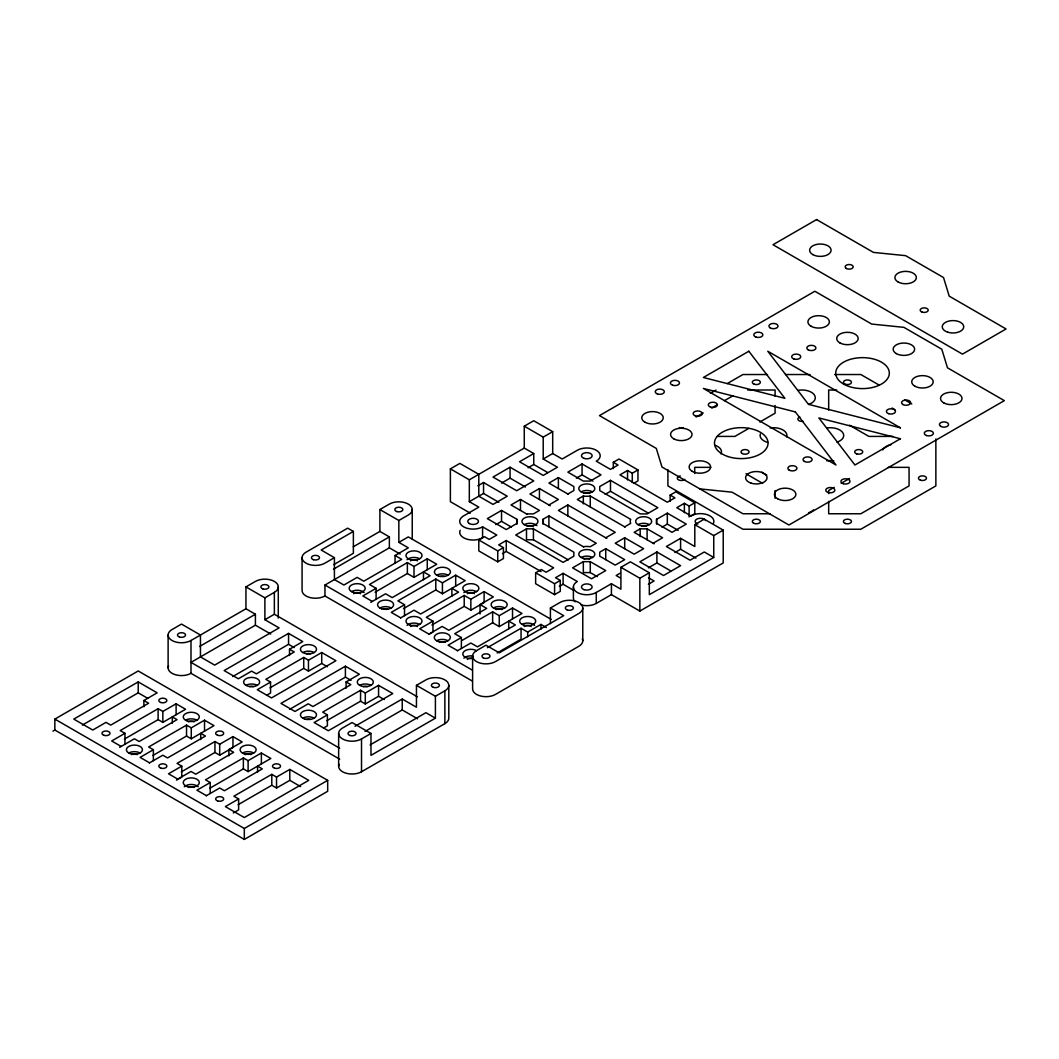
<?xml version="1.0" encoding="UTF-8"?>
<svg xmlns="http://www.w3.org/2000/svg" width="1059" height="1059" viewBox="0 0 1059 1059"><rect width="100%" height="100%" fill="white"/><g stroke="black" fill="none" stroke-linecap="round" stroke-linejoin="round"><path stroke-width="1.5" d="M517.017 519.36L517.017 523.371L506.268 529.566L487.325 518.632L501.542 510.425L517.017 519.36L517.017 524.046M270.733 634.023L255.404 625.181L255.404 614.246L245.94 608.766L245.94 586.898L255.404 581.417A13.396 7.731 0 0 1 274.36 581.417A13.396 7.731 0 0 1 274.36 592.365L274.36 614.246L417.352 696.796M379.89 509.551L389.368 504.084A13.396 7.731 0 0 1 408.311 504.084A13.396 7.731 0 0 1 408.311 515.018L398.846 520.485L379.89 509.551L379.89 531.433L353.282 546.788M470.275 513.165L450.379 501.675L450.379 468.859L459.858 463.392L478.8 474.326L478.8 496.208L493.004 504.415L507.221 496.208L483.539 482.533L477.847 485.816M524.271 426.195L533.749 420.727L552.692 431.662L552.692 453.543L543.214 459.01L543.214 437.129L524.271 426.195L524.271 448.076L533.749 453.543L533.749 464.477L547.675 472.526M333.77 564.619L353.375 553.301L353.375 531.433L321.155 550.018L334.419 557.683L334.419 579.564L343.897 585.031L357.161 577.367L363.793 581.206L401.692 559.324L395.06 555.498L395.06 563.309M54.843 730.035L54.843 719.101L138.213 670.969L327.681 780.351L327.681 791.298L244.311 839.43L54.843 730.035L52.95 731.134M245.94 586.898L264.882 597.832L264.882 619.714L279.086 627.908L214.673 665.105L200.455 656.898L200.455 635.029L181.513 624.082L172.035 629.549A13.396 7.731 0 0 0 172.035 640.496A13.396 7.731 0 0 0 190.991 640.496L245.94 608.766M264.882 597.832L274.36 592.365M334.419 557.683L324.954 563.15A13.396 7.731 0 0 1 305.998 563.15A13.396 7.731 0 0 1 305.998 552.216L347.683 528.15L353.375 531.433M450.379 468.859L469.322 479.793L524.271 448.076M543.214 437.129L552.692 431.662M143.892 700.502L157.156 692.838L138.213 681.903L73.786 719.101L92.742 730.035L106.006 722.37L110.745 725.111L148.631 703.229L143.892 700.502L143.892 706.75M199.582 646.48L255.404 614.246M333.545 569.133L389.368 536.9L389.368 547.834L400.196 554.082M510.067 467.218L493.004 477.066L516.699 490.741L533.749 480.892L510.067 467.218L510.067 478.152L525.383 487.008M533.749 453.543L519.532 461.75L543.214 475.425L557.431 467.218L543.214 459.01M82.377 725.071L138.213 692.838L147.691 698.305M255.404 625.181L190.991 662.378L339.701 748.236M264.882 619.714L274.36 614.246M472.235 681.003L324.954 595.965L324.954 585.031L389.368 547.834M398.846 520.485L398.846 542.367L408.311 536.9L551.315 619.462M469.322 479.793L469.322 501.675L483.539 493.468L498.855 502.323M501.542 483.076L510.067 478.152M528.057 467.76L533.749 464.477M395.06 555.498L408.311 547.834L398.846 542.367M375.085 592.18L407.371 573.541L414.003 577.367L436.732 564.248L427.267 558.781L414.003 566.433L407.371 562.607L369.472 584.489L376.104 588.314L376.104 599.248M124.419 739.089L158.109 719.643L162.848 722.37L185.577 709.252L176.112 703.785L162.848 711.436L158.109 708.709L120.21 730.578L124.949 733.318L124.949 744.252M289.517 649.246L302.781 641.582L288.564 633.388L224.151 670.572L238.354 678.779L251.618 671.128L256.357 673.855L294.243 651.973L289.517 649.246L289.517 655.495M526.495 513.893L533.418 513.893L539.428 510.425L520.485 499.491L511.007 504.958L527.25 514.33M548.906 504.958L558.384 499.491L539.428 488.543L529.963 494.01L550.256 505.739M567.849 494.01L573.859 490.555L573.859 486.544L558.384 477.609L548.906 483.076L568.233 494.235M582.066 463.935L567.849 472.142L583.337 481.077L590.26 481.077L601.009 474.869L582.066 463.935L582.066 474.869L592.894 481.13M710.377 393.326L716.043 390.056M727.374 383.517L742.941 374.529L767.497 374.529M124.949 733.318L111.685 740.969L121.163 746.436M376.104 588.314L362.84 595.965L372.318 601.433M232.728 676.555L288.564 644.322L294.243 647.605M495.85 524.642L501.542 521.359L511.391 527.051M576.374 478.152L582.066 474.869M119.641 747.323L134.427 738.785L139.166 741.525L177.052 719.643L172.313 716.903L172.313 723.151M370.796 602.319L385.582 593.781L392.214 597.607L430.113 575.725L423.481 571.9L423.481 579.71M713.74 557.458L704.275 551.991L690.058 560.198L666.376 546.523L680.593 538.316L694.797 546.523L694.797 524.642L713.74 535.589L713.74 557.458L649.326 594.655L649.326 572.773L630.383 561.839L620.905 567.306L620.905 589.188L611.427 583.721L596.27 592.471A13.396 7.731 0 0 1 577.327 592.471A13.396 7.731 0 0 1 577.327 581.523L563.11 573.329L555.538 577.698L560.277 580.438L560.277 591.372L554.585 594.655L535.642 583.721L535.642 572.773L541.321 569.49L546.06 572.231L553.645 567.849L506.268 540.514L498.696 544.882L503.435 547.622L503.435 558.556L497.743 561.839L478.8 550.905L478.8 539.958L484.479 536.675L489.218 539.415L496.803 535.033L482.586 526.839A13.396 7.731 0 0 1 463.643 526.839A13.396 7.731 0 0 1 463.643 515.892L478.8 507.142L469.322 501.675M613.32 468.541L613.32 462.293L619.012 459.01L637.955 469.944L637.955 480.892L633.692 483.354M696.134 417.021L703.216 412.931M711.727 408.019L717.406 404.737M724.502 400.646L733.013 395.735M403.505 608.594L435.792 589.956L442.424 593.781L465.153 580.65L455.688 575.183L442.424 582.847L435.792 579.008L397.893 600.89L404.525 604.715L404.525 615.663M152.84 755.504L186.53 736.045L191.269 738.785L213.997 725.653L204.533 720.186L191.269 727.851L186.53 725.111L148.631 746.992L153.37 749.719L153.37 760.666M270.561 682.062L257.297 689.713L271.514 697.921L335.928 660.737L321.724 652.529L308.46 660.181L303.721 657.454L265.822 679.322L270.561 682.062L270.561 692.996L266.59 695.3M526.495 528.838L515.746 535.033L563.11 562.382L573.859 556.187L573.859 552.176L533.418 528.838L526.495 528.838L526.495 539.772L533.418 539.772L568.286 559.893M542.896 524.046L542.896 519.36L548.906 515.892L596.27 543.241L590.26 546.709A13.396 7.731 0 0 0 583.337 546.709M605.748 537.773L615.213 532.306L567.849 504.958L558.384 510.425L606.86 538.422M624.691 526.839L630.701 523.371A13.396 7.731 0 0 1 630.701 519.36L590.26 496.022A13.396 7.731 0 0 1 583.337 496.022L577.327 499.491L625.128 527.078M610.487 480.349L599.738 486.544L599.738 490.555L640.179 513.893L647.102 513.893L657.851 507.685L610.487 480.349L610.487 491.283L648.095 512.993M637.955 469.944L632.276 473.227L627.537 470.5L619.952 474.869L667.329 502.218L674.901 497.849L670.162 495.109L670.162 501.357M153.37 749.719L140.106 757.384L149.584 762.851M404.525 604.715L391.261 612.38L400.739 617.847M478.8 539.958L497.743 550.905L503.435 547.622M270.045 687.834L303.721 668.388L308.46 671.128L321.724 663.463L327.403 666.746M502.482 553.632L506.268 551.448L541.096 571.556M605.113 494.381L610.487 491.283M149.385 762.957L162.848 755.199L167.587 757.926L205.472 736.045L200.733 733.318L200.733 739.566M400.554 617.953L414.003 610.183L420.635 614.021L458.521 592.14L451.902 588.314L451.902 596.124M748.766 428.405L734.906 436.414L717.221 436.414M759.846 421.998L775.095 413.209L775.095 405.465M480.071 613.955L480.071 604.583L493.335 596.919L484.109 591.597L470.845 599.248L464.213 595.423L426.314 617.304L432.946 621.13L432.946 632.064L428.974 634.367M228.916 755.835L228.916 749.587L242.18 741.922L232.954 736.601L219.69 744.252L214.951 741.525L177.052 763.393L181.791 766.134L181.791 777.068L176.482 780.139M346.108 681.917L359.372 674.265L345.406 666.204L280.992 703.388L294.958 711.463L308.209 703.798L312.948 706.538L350.847 684.657L346.108 681.917L346.108 688.178M181.791 766.134L168.527 773.785L177.753 779.12L191.017 771.455L195.756 774.195L233.655 752.314L228.916 749.587M432.946 621.13L419.682 628.781L428.908 634.116L442.172 626.451L448.804 630.29L486.703 608.409L480.071 604.583M431.926 624.995L464.213 606.357L470.845 610.183L484.109 602.531L484.109 591.597M181.261 771.905L214.951 752.459L219.69 755.199L232.954 747.535L232.954 736.601M289.57 709.371L345.406 677.138L350.992 680.368M670.162 495.109L675.854 491.826L694.797 502.773L694.797 513.708L690.534 516.17M461.75 640.589L492.634 622.771L499.266 626.597L521.994 613.465L512.53 607.998L499.266 615.663L492.634 611.824L454.735 633.706L461.367 637.531L461.367 648.479M209.682 788.32L243.371 768.874L248.11 771.601L270.839 758.469L261.374 753.002L248.11 760.666L243.371 757.926L205.472 779.808L210.212 782.535L210.212 793.482M327.403 714.878L314.139 722.542L328.356 730.736L392.77 693.552L378.566 685.345L365.302 692.996L360.563 690.269L322.664 712.138L327.403 714.878L327.403 725.812L323.432 728.115M583.337 561.654L572.588 567.849L591.531 578.796L605.748 570.589L590.26 561.654L583.337 561.654L583.337 572.588L590.26 572.588L597.302 576.652M605.748 548.708L599.738 552.176L599.738 556.187L615.213 565.122L624.691 559.655L605.748 548.708L605.748 559.655M624.691 537.773L615.213 543.241L634.169 554.188L643.634 548.708L624.691 537.773L624.691 548.708M653.112 543.241L662.59 537.773L647.102 528.838L640.179 528.838L634.169 532.306L654.144 543.836M656.58 519.36L667.329 513.165L686.272 524.099L672.055 532.306L656.58 523.371L656.58 519.36L656.58 524.046M694.797 502.773L689.118 506.056L684.379 503.316L676.794 507.685L691.011 515.892A13.396 7.731 0 0 1 707.174 514.661A13.396 7.731 0 0 1 713.422 523.371M210.212 782.535L196.948 790.199L206.426 795.666M461.367 637.531L448.103 645.196L457.581 650.663M535.642 572.773L554.585 583.721L560.277 580.438M326.887 720.649L360.563 701.204L365.302 703.944L378.566 696.279L384.245 699.562M559.324 586.448L563.11 584.264L573.065 590.009M661.954 527.197L667.329 524.099L678.157 530.347M206.227 795.772L219.69 788.015L224.415 790.742L262.314 768.874L257.575 766.134L257.575 772.382M457.395 650.769L470.845 643.012L477.477 646.837L515.362 624.956L508.73 621.13L508.73 628.94M355.003 726.289L402.248 699.019L416.452 707.227L416.452 685.345L425.93 679.878A13.396 7.731 0 0 1 444.873 679.878A13.396 7.731 0 0 1 444.873 690.812L444.873 723.628L361.516 771.759A13.396 7.731 0 0 1 345.34 772.991A13.396 7.731 0 0 1 339.092 764.294M472.923 658.433A8.035 4.646 0 0 1 463.074 652.741A8.035 4.646 0 0 1 476.524 650.663L486.002 645.196L499.266 652.847L563.679 615.663L550.415 607.998L550.415 623.632M550.415 607.998L559.893 602.531A13.396 7.731 0 0 1 578.836 602.531A13.396 7.731 0 0 1 578.836 613.465L495.48 661.597A13.396 7.731 0 0 1 476.524 661.597A13.396 7.731 0 0 1 476.524 650.663M694.797 524.642L704.275 519.175L723.218 530.109L723.218 562.938L639.848 611.069L611.427 594.655L596.27 603.405A13.396 7.731 0 0 1 581.139 604.954M487.365 647.684L521.054 628.239L527.686 632.064L540.95 624.413L546.365 627.537M238.632 798.949L225.368 806.601L244.311 817.548L308.738 780.351L289.795 769.416L276.531 777.068L271.792 774.341L233.893 796.209L238.632 798.949L238.632 809.883L233.324 812.955M620.428 573.051L616.166 575.514L620.428 577.976M656.898 551.991L639.848 561.839L663.53 575.514L680.593 565.665L656.898 551.991L656.898 562.938L670.837 570.973M497.187 652.953L521.054 639.173L521.054 628.239M238.103 804.721L271.792 785.275L276.531 788.015L289.795 780.351L300.61 786.599M365.024 731.451L402.248 709.954L417.577 718.809M648.373 567.849L656.898 562.938M674.901 552.546L680.593 549.264L695.909 558.106M370.981 733.477L352.038 722.542L342.56 728.01A13.396 7.731 0 0 0 342.56 738.944A13.396 7.731 0 0 0 361.516 738.944L370.981 733.477L370.981 755.358L435.408 718.161L435.408 696.279L416.452 685.345M435.408 696.279L444.873 690.812M620.905 567.306L639.848 578.24L649.326 572.773M713.74 535.589L723.218 530.109M370.107 744.927L425.93 712.694L435.408 718.161M648.373 584.264L654.065 580.981L648.492 577.764M834.227 487.312L828.681 490.516L828.681 493.613M841.164 483.328L849.477 478.536M54.843 719.101L244.311 828.482L327.681 780.351M785.513 374.529L810.082 374.529M834.638 374.529L860.835 374.529L879.248 385.158M747.76 390.003L775.095 390.003L775.095 396.185M836.729 390.003L828.681 390.003L828.681 410.111M892.989 436.414L868.883 436.414L849.477 425.202M710.788 467.35L694.704 467.35L694.704 473.532M888.17 467.35L909.072 467.35L909.072 485.909L860.835 513.761L828.681 513.761L828.681 501.357M770.277 513.761L742.941 513.761L661.981 467.019L656.302 448.42L599.46 415.605L814.848 291.251L871.689 324.067L903.896 327.35L941.795 349.218L947.487 367.817L1004.329 400.633L788.929 524.999L732.087 492.183L699.88 488.901M904.717 399.865L911.799 403.956M892.049 408.019L894.881 409.648M745.986 473.744L762.626 483.354M613.32 462.293L618.059 465.033L610.487 469.402L596.27 461.194A13.396 7.731 0 0 0 596.27 450.26A13.396 7.731 0 0 0 577.327 450.26L562.17 459.01L552.692 453.543M583.734 546.947L542.896 523.371A13.396 7.731 0 0 0 542.896 519.36M379.89 531.433L389.368 536.9M324.954 585.031L472.235 670.069M168.566 665.833A13.396 7.731 0 0 0 174.814 674.543A13.396 7.731 0 0 0 190.991 673.312L339.701 759.171M935.865 438.916L935.865 485.909L860.835 529.235L742.941 529.235L667.911 485.909L667.911 469.706M775.095 490.555L775.095 498.286M689.118 506.056L689.118 516.991M684.379 503.316L684.379 512.688M680.593 538.316L680.593 549.264M667.329 513.165L667.329 524.099M647.102 528.838L647.102 539.772M640.179 528.838L640.179 536.648M639.848 578.24L639.848 611.069M632.276 473.227L632.276 482.613M627.537 470.5L627.537 479.873M611.427 583.721L611.427 594.655M596.27 592.471L596.27 603.405M590.26 496.022L590.26 506.957M590.26 561.654L590.26 572.588M583.337 496.022L583.337 503.832M582.768 607.998L582.768 640.814M573.396 587.004L573.396 597.938A13.396 7.731 0 0 0 575.196 601.803M567.849 504.958L567.849 515.892M563.11 573.329L563.11 584.264M558.384 477.609L558.384 488.543M554.585 583.721L554.585 594.655M548.906 515.892L548.906 526.839M540.95 624.413L540.95 629.099M539.428 488.543L539.428 499.491M533.418 528.838L533.418 539.772M527.686 632.064L527.686 636.75M520.485 499.491L520.485 510.425M512.53 607.998L512.53 618.946M506.268 540.514L506.268 551.448M501.542 510.425L501.542 521.359M499.266 615.663L499.266 626.597M497.743 550.905L497.743 561.839M492.634 611.824L492.634 622.771M483.539 482.533L483.539 493.468M482.586 526.839L482.586 537.773A13.396 7.731 0 0 1 466.423 539.005A13.396 7.731 0 0 1 460.175 530.307M472.605 656.13L472.605 688.946A13.396 7.731 0 0 0 480.879 696.094A13.396 7.731 0 0 0 495.48 694.426L578.836 646.294A13.396 7.731 0 0 0 582.304 638.815M470.845 599.248L470.845 610.183M464.213 595.423L464.213 606.357M455.688 575.183L455.688 586.117M448.804 685.345L448.804 718.161A13.396 7.731 0 0 1 444.873 723.628M442.424 582.847L442.424 593.781M435.792 579.008L435.792 589.956M427.267 558.781L427.267 569.716M414.003 566.433L414.003 577.367M412.242 509.551L412.242 539.084M407.371 562.607L407.371 573.541M402.248 699.019L402.248 709.954M378.566 685.345L378.566 696.279M365.302 692.996L365.302 703.944M361.516 738.944L361.516 771.759M360.563 690.269L360.563 701.204M345.406 666.204L345.406 677.138M338.642 733.477L338.642 766.292M321.724 652.529L321.724 663.463M308.46 660.181L308.46 671.128M303.721 657.454L303.721 668.388M302.08 557.683L302.08 590.498A13.396 7.731 0 0 0 310.353 597.647A13.396 7.731 0 0 0 324.954 595.965M289.795 769.416L289.795 780.351M288.564 633.388L288.564 644.322M278.279 586.898L278.279 618.072M276.531 777.068L276.531 788.015M271.792 774.341L271.792 785.275M261.374 753.002L261.374 763.949M248.11 760.666L248.11 771.601M244.311 828.482L244.311 839.43M243.371 757.926L243.371 768.874M219.69 744.252L219.69 755.199M214.951 741.525L214.951 752.459M204.533 720.186L204.533 731.134M191.269 727.851L191.269 738.785M190.991 640.496L190.991 673.312M186.53 725.111L186.53 736.045M176.112 703.785L176.112 714.719M168.116 635.029L168.116 667.845M162.848 711.436L162.848 722.37M158.109 708.709L158.109 719.643M138.213 681.903L138.213 692.838M798.42 390.255A13.396 7.731 0 0 1 814.265 394.769A13.396 7.731 0 0 1 808.586 404.432M882.729 449.876A13.396 7.731 0 0 1 891.096 444.608M813.497 509.895A13.396 7.731 0 0 1 808.586 512.728M714.812 445.177A13.396 7.731 0 0 1 721.047 453.874M683.32 427.584A4.024 2.317 0 0 1 679.296 427.584M684.789 479.343A4.024 2.317 0 0 1 678.117 479.595A4.024 2.317 0 0 1 680.275 475.941M802.934 421.297A4.024 2.317 0 0 1 798.182 419.946A4.024 2.317 0 0 1 799.876 417.047M767.682 442.424A13.396 7.731 0 0 1 760.336 434.018M770.184 427.955A13.396 7.731 0 0 1 786.665 436.89M826.814 460.824A13.396 7.731 0 0 1 833.751 460.824M826.841 427.995A13.396 7.731 0 0 1 842.686 432.509A13.396 7.731 0 0 1 837.007 442.172M766.769 474.988A13.396 7.731 0 0 1 761.871 472.155M128.735 753.002A8.035 4.646 0 0 0 142.184 750.924A8.035 4.646 0 0 0 132.349 745.245A8.035 4.646 0 0 0 128.735 753.002A8.035 4.646 0 0 1 140.106 753.002M184.306 786.784A8.035 4.646 0 0 1 198.232 786.784M188.423 787.459A4.024 2.317 0 0 1 194.101 787.459M245.264 754.643A4.024 2.317 0 0 1 250.943 754.643M131.581 754.643A4.024 2.317 0 0 1 137.26 754.643M242.418 753.002A8.035 4.646 0 0 1 253.789 753.002M188.423 721.828A4.024 2.317 0 0 1 194.101 721.828M185.577 720.186A8.035 4.646 0 0 1 196.948 720.186M302.781 652.529A8.035 4.646 0 0 0 316.231 650.451A8.035 4.646 0 0 0 306.382 644.759A8.035 4.646 0 0 0 302.781 652.529A8.035 4.646 0 0 1 314.139 652.529M306.448 653.8A4.024 2.317 0 0 1 310.472 653.8M245.94 685.345A8.035 4.646 0 0 0 259.389 683.267A8.035 4.646 0 0 0 249.54 677.575A8.035 4.646 0 0 0 245.94 685.345A8.035 4.646 0 0 1 257.297 685.345M249.606 686.616A4.024 2.317 0 0 1 253.63 686.616M363.29 686.616A4.024 2.317 0 0 1 367.314 686.616M359.623 685.345A8.035 4.646 0 0 0 373.059 683.267A8.035 4.646 0 0 0 363.224 677.575A8.035 4.646 0 0 0 359.623 685.345A8.035 4.646 0 0 1 370.981 685.345M306.448 719.432A4.024 2.317 0 0 1 310.472 719.432M302.781 718.161A8.035 4.646 0 0 1 314.139 718.161M463.882 658.182A8.035 4.646 0 0 1 472.923 656.024M521.994 624.413A8.035 4.646 0 0 1 534.649 625.366M463.882 592.55A8.035 4.646 0 0 1 476.524 591.597M407.04 625.366A8.035 4.646 0 0 1 419.682 624.413M407.04 559.734A8.035 4.646 0 0 1 419.682 558.781M351.482 591.597A8.035 4.646 0 0 1 364.124 592.55M436.612 640.748A8.035 4.646 0 0 0 450.062 638.67A8.035 4.646 0 0 0 440.213 632.978A8.035 4.646 0 0 0 436.612 640.748A8.035 4.646 0 0 1 447.983 640.748M353.68 593.715A4.024 2.317 0 0 1 360.642 593.715M410.521 626.531A4.024 2.317 0 0 1 417.484 626.531M467.363 659.347A4.024 2.317 0 0 1 472.857 658.499M410.521 560.899A4.024 2.317 0 0 1 417.484 560.899M467.363 593.715A4.024 2.317 0 0 1 474.326 593.715M524.205 626.531A4.024 2.317 0 0 1 531.168 626.531M440.412 576.453A4.024 2.317 0 0 1 444.436 576.453M383.57 609.269A4.024 2.317 0 0 1 387.594 609.269M496.3 609.574A4.024 2.317 0 0 1 501.979 609.574M439.459 642.389A4.024 2.317 0 0 1 445.137 642.389M493.454 607.932A8.035 4.646 0 0 1 504.825 607.932M436.732 575.183A8.035 4.646 0 0 1 448.103 575.183M379.89 607.998A8.035 4.646 0 0 1 391.261 607.998M581.113 491.826A8.035 4.646 0 0 0 594.562 489.748A8.035 4.646 0 0 0 584.714 484.069A8.035 4.646 0 0 0 581.113 491.826A8.035 4.646 0 0 1 592.484 491.826M697.802 524.046A5.361 3.098 0 0 1 697.219 518.91A5.361 3.098 0 0 1 705.651 520.565M637.955 524.642A8.035 4.646 0 0 1 649.326 524.642M581.113 557.458A8.035 4.646 0 0 1 592.484 557.458M524.271 524.642A8.035 4.646 0 0 0 537.72 522.564A8.035 4.646 0 0 0 527.872 516.885A8.035 4.646 0 0 0 524.271 524.642A8.035 4.646 0 0 1 536.913 525.608M583.959 559.099A4.024 2.317 0 0 1 589.638 559.099M641.635 525.913A4.024 2.317 0 0 1 646.48 526.283M527.117 526.283A4.024 2.317 0 0 1 533.432 526.773M583.959 493.468A4.024 2.317 0 0 1 589.638 493.468M816.582 219.57L773.004 244.735L962.472 354.13L1006.05 328.965L949.208 296.149L943.529 277.551L905.63 255.669L873.423 252.399L816.582 219.57M748.832 351.244L703.361 377.494L784.904 398.316L748.832 351.244M900.415 438.757L854.944 465.007L818.872 417.934L900.415 438.757M900.415 427.81L808.454 404.326L767.788 351.244L900.415 427.81M795.322 411.911L703.361 388.428L836.001 465.007L795.322 411.911M844.605 383.901A4.024 2.317 0 0 0 851.33 382.868A4.024 2.317 0 0 0 846.406 380.022A4.024 2.317 0 0 0 844.605 383.901M754.326 384.271A4.024 2.317 0 0 0 760.362 382.259A4.024 2.317 0 0 0 754.326 380.247A4.024 2.317 0 0 0 754.326 384.271M845.426 523.503A4.024 2.317 0 0 0 851.462 521.491A4.024 2.317 0 0 0 845.426 519.479A4.024 2.317 0 0 0 845.426 523.503M920.456 480.19A4.024 2.317 0 0 0 926.493 478.178A4.024 2.317 0 0 0 920.456 476.166A4.024 2.317 0 0 0 920.456 480.19M753.492 523.133A4.024 2.317 0 0 0 760.216 522.1A4.024 2.317 0 0 0 755.292 519.254A4.024 2.317 0 0 0 753.492 523.133M856.718 453.887A4.024 2.317 0 0 0 862.754 451.875A4.024 2.317 0 0 0 856.718 449.863A4.024 2.317 0 0 0 856.718 453.887M742.2 453.517A4.024 2.317 0 0 0 748.925 452.484A4.024 2.317 0 0 0 744.014 449.638A4.024 2.317 0 0 0 742.2 453.517M922.19 312.153A4.024 2.317 0 0 0 928.214 310.155A4.024 2.317 0 0 0 922.19 308.143A4.024 2.317 0 0 0 922.19 312.153M846.326 268.47A4.024 2.317 0 0 0 853.051 267.437A4.024 2.317 0 0 0 848.127 264.591A4.024 2.317 0 0 0 846.326 268.47M947.633 332.142A10.722 6.182 0 0 0 963.716 326.781A10.722 6.182 0 0 0 947.633 321.42A10.722 6.182 0 0 0 947.633 332.142M898.045 281.932A10.722 6.182 0 0 0 915.982 279.152A10.722 6.182 0 0 0 902.85 271.581A10.722 6.182 0 0 0 898.045 281.932M812.796 254.584A10.722 6.182 0 0 0 830.719 251.804A10.722 6.182 0 0 0 817.588 244.232A10.722 6.182 0 0 0 812.796 254.584M756.033 337.106A4.554 2.634 0 0 0 762.864 334.829A4.554 2.634 0 0 0 756.033 332.552A4.554 2.634 0 0 0 756.033 337.106M672.664 385.238A4.554 2.634 0 0 0 679.494 382.961A4.554 2.634 0 0 0 672.664 380.684A4.554 2.634 0 0 0 672.664 385.238M926.559 435.553A4.554 2.634 0 0 0 933.389 433.277A4.554 2.634 0 0 0 926.559 431A4.554 2.634 0 0 0 926.559 435.553M843.189 483.685A4.554 2.634 0 0 0 850.02 481.408A4.554 2.634 0 0 0 843.189 479.131A4.554 2.634 0 0 0 843.189 483.685M770.25 327.933A4.554 2.634 0 0 0 777.875 326.754A4.554 2.634 0 0 0 772.289 323.538A4.554 2.634 0 0 0 770.25 327.933M657.507 393.988A4.554 2.634 0 0 0 664.337 391.711A4.554 2.634 0 0 0 657.507 389.434A4.554 2.634 0 0 0 657.507 393.988M940.776 426.393A4.554 2.634 0 0 0 948.387 425.215A4.554 2.634 0 0 0 942.814 421.985A4.554 2.634 0 0 0 940.776 426.393M828.032 492.448A4.554 2.634 0 0 0 834.863 490.158A4.554 2.634 0 0 0 828.032 487.881A4.554 2.634 0 0 0 828.032 492.448M811.062 326.251A10.722 6.182 0 0 0 828.998 323.485A10.722 6.182 0 0 0 815.867 315.9A10.722 6.182 0 0 0 811.062 326.251M943.688 402.83A10.722 6.182 0 0 0 961.625 400.05A10.722 6.182 0 0 0 948.493 392.479A10.722 6.182 0 0 0 943.688 402.83M896.324 353.6A10.722 6.182 0 0 0 914.261 350.82A10.722 6.182 0 0 0 901.13 343.248A10.722 6.182 0 0 0 896.324 353.6M839.866 342.878A10.722 6.182 0 0 0 857.79 340.111A10.722 6.182 0 0 0 844.672 332.526A10.722 6.182 0 0 0 839.866 342.878M914.897 386.204A10.722 6.182 0 0 0 932.82 383.424A10.722 6.182 0 0 0 919.689 375.839A10.722 6.182 0 0 0 914.897 386.204M644.931 422.17A10.722 6.182 0 0 0 662.868 419.39A10.722 6.182 0 0 0 649.736 411.819A10.722 6.182 0 0 0 644.931 422.17M777.558 498.736A10.722 6.182 0 0 0 795.494 495.969A10.722 6.182 0 0 0 782.363 488.384A10.722 6.182 0 0 0 777.558 498.736M692.295 471.387A10.722 6.182 0 0 0 710.232 468.621A10.722 6.182 0 0 0 697.1 461.036A10.722 6.182 0 0 0 692.295 471.387M673.736 438.797A10.722 6.182 0 0 0 691.659 436.017A10.722 6.182 0 0 0 678.541 428.445A10.722 6.182 0 0 0 673.736 438.797M750.977 483.103A10.722 6.182 0 0 0 767.06 477.741A10.722 6.182 0 0 0 750.977 472.38A10.722 6.182 0 0 0 750.977 483.103M808.149 349.814A4.554 2.634 0 0 0 815.761 348.636A4.554 2.634 0 0 0 810.188 345.419A4.554 2.634 0 0 0 808.149 349.814M710.563 407.119A4.554 2.634 0 0 0 717.393 404.842A4.554 2.634 0 0 0 710.563 402.566A4.554 2.634 0 0 0 710.563 407.119M695.406 415.869A4.554 2.634 0 0 0 702.236 413.592A4.554 2.634 0 0 0 695.406 411.316A4.554 2.634 0 0 0 695.406 415.869M902.877 404.512A4.554 2.634 0 0 0 910.502 403.333A4.554 2.634 0 0 0 904.916 400.117A4.554 2.634 0 0 0 902.877 404.512M888.66 413.685A4.554 2.634 0 0 0 895.49 411.408A4.554 2.634 0 0 0 888.66 409.131A4.554 2.634 0 0 0 888.66 413.685M804.35 461.393A4.554 2.634 0 0 0 811.975 460.215A4.554 2.634 0 0 0 806.389 456.998A4.554 2.634 0 0 0 804.35 461.393M789.193 470.143A4.554 2.634 0 0 0 796.818 468.965A4.554 2.634 0 0 0 791.232 465.748A4.554 2.634 0 0 0 789.193 470.143M793.932 358.988A4.554 2.634 0 0 0 800.763 356.711A4.554 2.634 0 0 0 793.932 354.434A4.554 2.634 0 0 0 793.932 358.988M727.864 456.522A26.793 15.475 0 0 0 768.053 443.125A26.793 15.475 0 0 0 727.864 429.729A26.793 15.475 0 0 0 727.864 456.522M843.573 384.06A26.793 15.475 0 0 0 888.408 377.123A26.793 15.475 0 0 0 855.579 358.167A26.793 15.475 0 0 0 843.573 384.06M244.086 753.743A8.035 4.646 0 0 0 256.146 749.719A8.035 4.646 0 0 0 244.086 745.708A8.035 4.646 0 0 0 244.086 753.743M160.836 768.146A4.024 2.317 0 0 0 166.859 766.134A4.024 2.317 0 0 0 160.836 764.121A4.024 2.317 0 0 0 160.836 768.146M217.677 800.961A4.024 2.317 0 0 0 223.701 798.949A4.024 2.317 0 0 0 217.677 796.937A4.024 2.317 0 0 0 217.677 800.961M187.244 786.559A8.035 4.646 0 0 0 199.304 782.535A8.035 4.646 0 0 0 187.244 778.524A8.035 4.646 0 0 0 187.244 786.559M103.994 735.33A4.024 2.317 0 0 0 110.017 733.318A4.024 2.317 0 0 0 103.994 731.306A4.024 2.317 0 0 0 103.994 735.33M187.244 720.927A8.035 4.646 0 0 0 199.304 716.903A8.035 4.646 0 0 0 187.244 712.892A8.035 4.646 0 0 0 187.244 720.927M217.677 735.33A4.024 2.317 0 0 0 223.701 733.318A4.024 2.317 0 0 0 217.677 731.306A4.024 2.317 0 0 0 217.677 735.33M160.836 702.514A4.024 2.317 0 0 0 166.859 700.502A4.024 2.317 0 0 0 160.836 698.49A4.024 2.317 0 0 0 160.836 702.514M274.519 768.146A4.024 2.317 0 0 0 280.542 766.134A4.024 2.317 0 0 0 274.519 764.121A4.024 2.317 0 0 0 274.519 768.146M304.436 718.902A8.035 4.646 0 0 0 316.495 714.878A8.035 4.646 0 0 0 304.436 710.854A8.035 4.646 0 0 0 304.436 718.902M350.026 735.489A4.024 2.317 0 0 0 356.062 733.477A4.024 2.317 0 0 0 350.026 731.465A4.024 2.317 0 0 0 350.026 735.489M433.396 687.357A4.024 2.317 0 0 0 439.419 685.345A4.024 2.317 0 0 0 433.396 683.333A4.024 2.317 0 0 0 433.396 687.357M262.87 588.897A4.024 2.317 0 0 0 268.907 586.898A4.024 2.317 0 0 0 262.87 584.886A4.024 2.317 0 0 0 262.87 588.897M179.5 637.028A4.024 2.317 0 0 0 185.537 635.029A4.024 2.317 0 0 0 179.5 633.017A4.024 2.317 0 0 0 179.5 637.028M523.662 625.141A8.035 4.646 0 0 0 535.722 621.13A8.035 4.646 0 0 0 523.662 617.106A8.035 4.646 0 0 0 523.662 625.141M466.82 592.325A8.035 4.646 0 0 0 478.88 588.314A8.035 4.646 0 0 0 466.82 584.29A8.035 4.646 0 0 0 466.82 592.325M409.979 625.141A8.035 4.646 0 0 0 422.038 621.13A8.035 4.646 0 0 0 409.979 617.106A8.035 4.646 0 0 0 409.979 625.141M408.311 558.781A8.035 4.646 0 0 0 421.76 556.69A8.035 4.646 0 0 0 411.925 551.011A8.035 4.646 0 0 0 408.311 558.781M353.137 592.325A8.035 4.646 0 0 0 365.196 588.314A8.035 4.646 0 0 0 353.137 584.29A8.035 4.646 0 0 0 353.137 592.325M438.4 575.924A8.035 4.646 0 0 0 450.459 571.9A8.035 4.646 0 0 0 438.4 567.889A8.035 4.646 0 0 0 438.4 575.924M381.558 608.74A8.035 4.646 0 0 0 393.617 604.715A8.035 4.646 0 0 0 381.558 600.705A8.035 4.646 0 0 0 381.558 608.74M495.122 608.673A8.035 4.646 0 0 0 507.182 604.649A8.035 4.646 0 0 0 495.122 600.625A8.035 4.646 0 0 0 495.122 608.673M313.464 559.695A4.024 2.317 0 0 0 319.5 557.683A4.024 2.317 0 0 0 313.464 555.671A4.024 2.317 0 0 0 313.464 559.695M483.156 657.771A4.024 2.317 0 0 0 489.88 656.739A4.024 2.317 0 0 0 484.956 653.893A4.024 2.317 0 0 0 483.156 657.771M567.359 610.01A4.024 2.317 0 0 0 573.382 607.998A4.024 2.317 0 0 0 567.359 605.986A4.024 2.317 0 0 0 567.359 610.01M396.834 511.563A4.024 2.317 0 0 0 402.857 509.551A4.024 2.317 0 0 0 396.834 507.539A4.024 2.317 0 0 0 396.834 511.563M584.118 589.678A5.361 3.098 0 0 0 592.153 587.004A5.361 3.098 0 0 0 584.118 584.316A5.361 3.098 0 0 0 584.118 589.678M584.118 458.415A5.361 3.098 0 0 0 592.153 455.727A5.361 3.098 0 0 0 584.118 453.053A5.361 3.098 0 0 0 584.118 458.415M469.322 523.556A5.361 3.098 0 0 0 478.297 522.166A5.361 3.098 0 0 0 471.732 518.38A5.361 3.098 0 0 0 469.322 523.556M639.623 525.383A8.035 4.646 0 0 0 651.682 521.359A8.035 4.646 0 0 0 639.623 517.348A8.035 4.646 0 0 0 639.623 525.383M582.781 558.199A8.035 4.646 0 0 0 594.84 554.188A8.035 4.646 0 0 0 582.781 550.164A8.035 4.646 0 0 0 582.781 558.199"/></g></svg>
